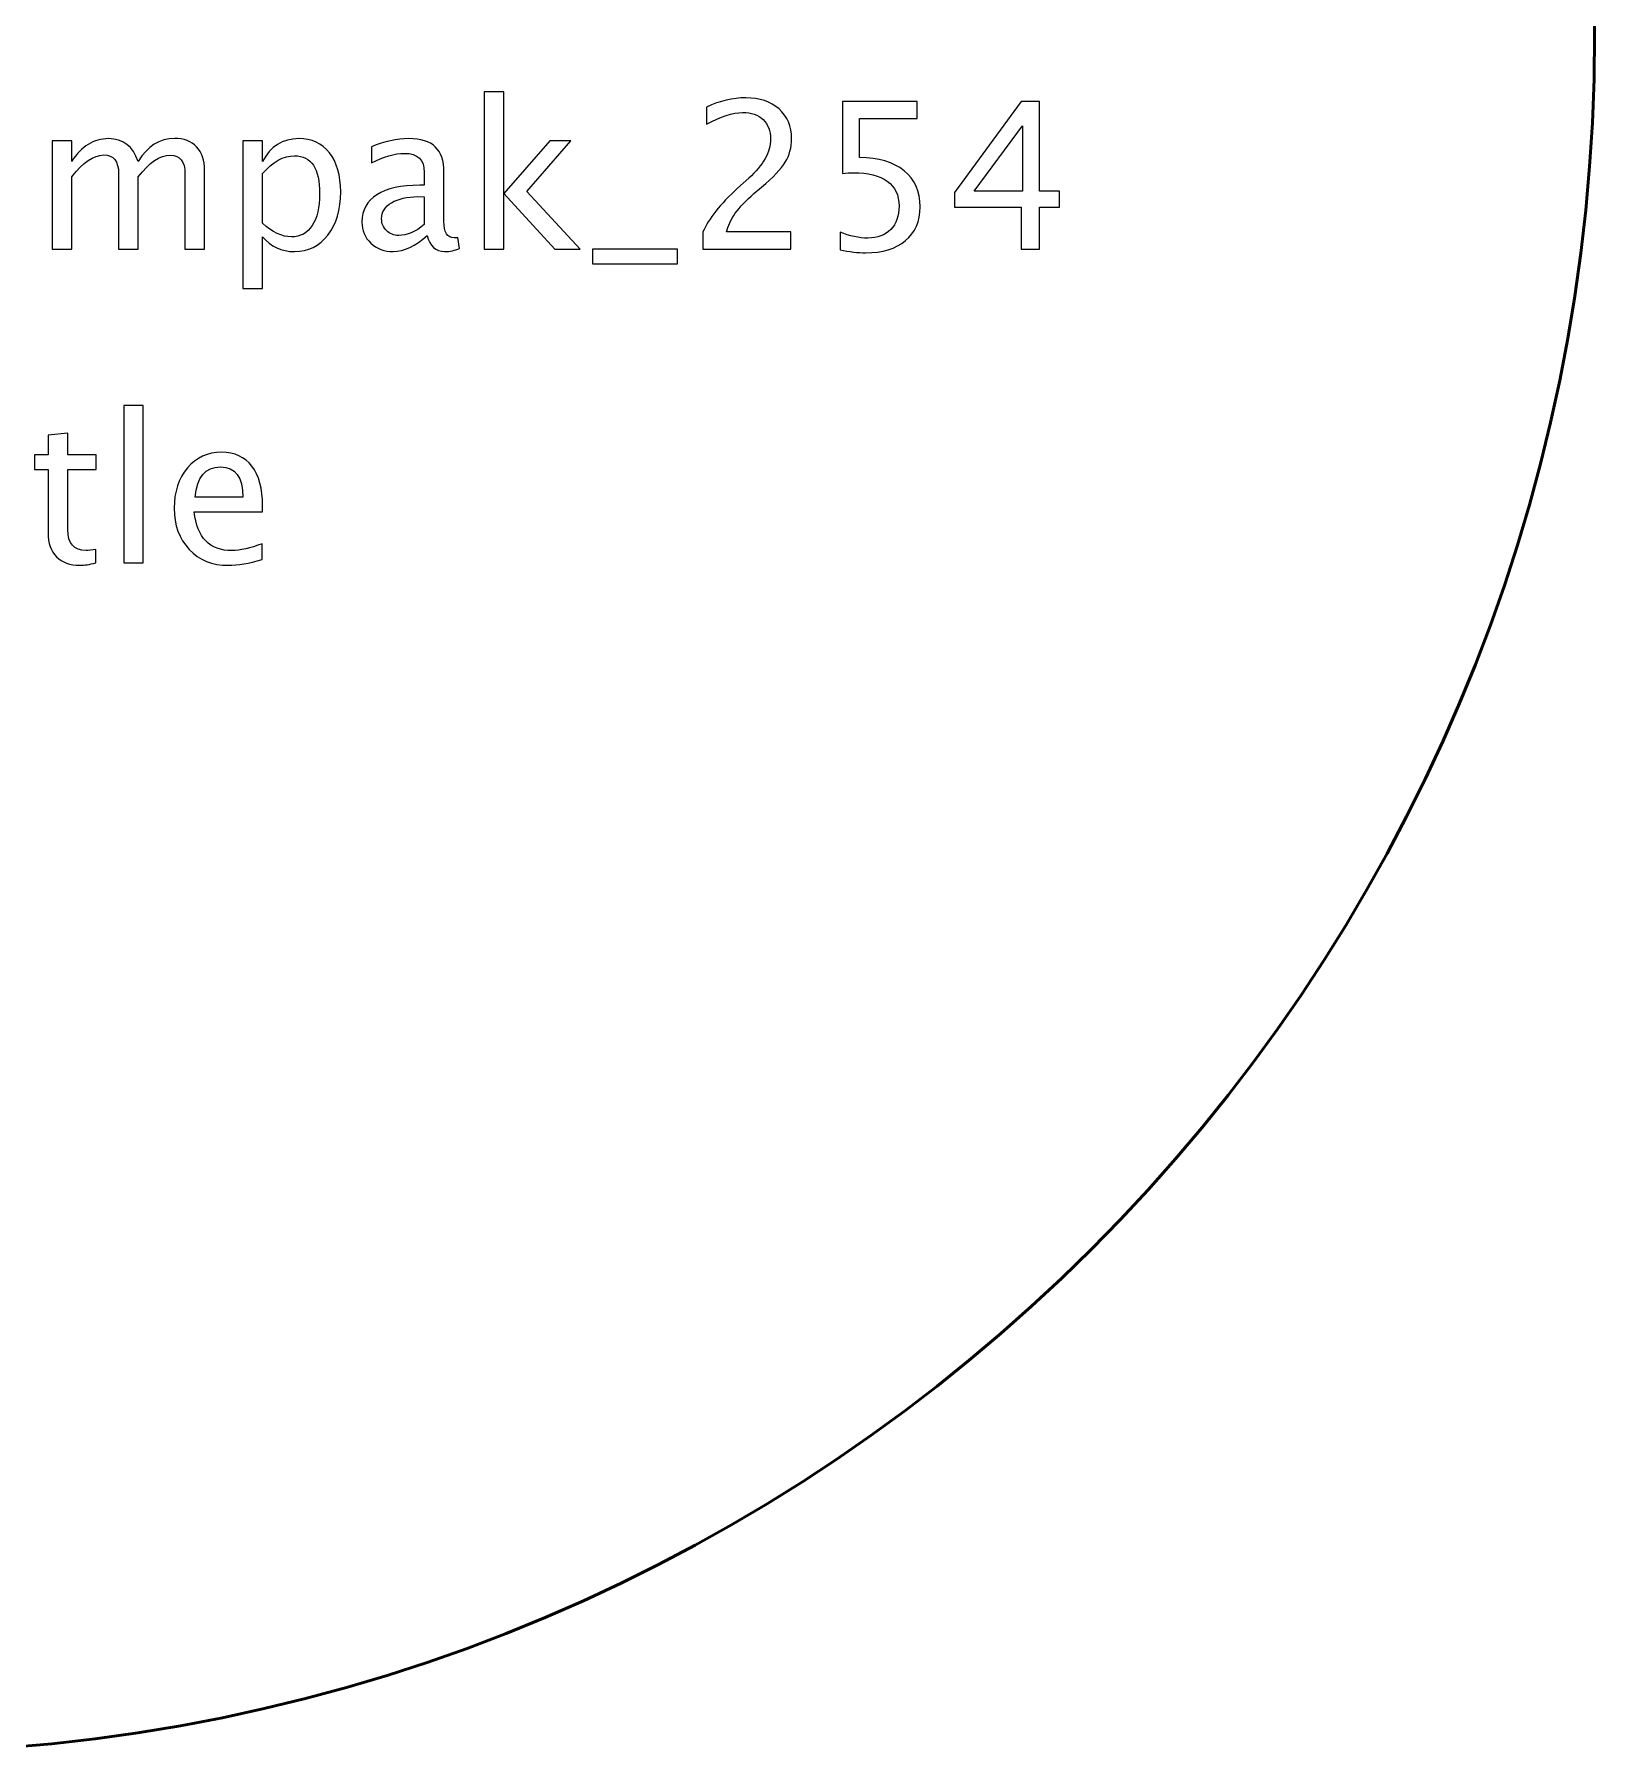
# Model space of a CAD drawing. Header units: centimetres. Extents: x -9.3 to 10.1, y -9.5 to 10.1.
# Drawn here: x -4.113 to 0.2, y 0.5 to 5.25 of the extents above; entities that cross this region are included whole.
import ezdxf

# ---------------------------------------------------------------- set-up
doc = ezdxf.new("R2010")
doc.units = ezdxf.units.CM
doc.header["$MEASUREMENT"] = 0
doc.layers.add('Layer 1', color=7, linetype='Continuous')

msp = doc.modelspace()

# ---------------------------------------------------------------- linework, layer by layer
at = {"layer": 'Layer 1', "lineweight": 53}
msp.add_ellipse((-4.55, 5.25), major_axis=(0, 4.75), ratio=1, dxfattribs=at)
at = {"layer": 'Layer 1', "color": 5, "lineweight": 9}
for points, knots in [([(-2.86947, 4.65631), (-2.86947, 4.65631), (-2.86947, 5.09149), (-2.86947, 5.09149), (-2.86947, 5.09149), (-2.86947, 5.09149), (-2.81529, 5.09149), (-2.81529, 5.09149), (-2.81529, 5.09149), (-2.81529, 5.09149), (-2.81529, 4.81031), (-2.81529, 4.81031), (-2.81529, 4.81031), (-2.81529, 4.81031), (-2.68829, 4.95546), (-2.68829, 4.95546), (-2.68829, 4.95546), (-2.68829, 4.95546), (-2.62977, 4.95546), (-2.62977, 4.95546), (-2.62977, 4.95546), (-2.62977, 4.95546), (-2.75113, 4.81586), (-2.75113, 4.81586), (-2.75113, 4.81586), (-2.75113, 4.81586), (-2.60438, 4.65631), (-2.60438, 4.65631), (-2.60438, 4.65631), (-2.60438, 4.65631), (-2.67418, 4.65631), (-2.67418, 4.65631), (-2.67418, 4.65631), (-2.67418, 4.65631), (-2.81529, 4.80974), (-2.81529, 4.80974), (-2.81529, 4.80974), (-2.81529, 4.80974), (-2.81529, 4.65631), (-2.81529, 4.65631), (-2.81529, 4.65631), (-2.81529, 4.65631), (-2.86947, 4.65631), (-2.86947, 4.65631)], [0, 0, 0, 0, 0.0833333, 0.0833333, 0.0833333, 0.0833333, 0.1666667, 0.1666667, 0.1666667, 0.1666667, 0.25, 0.25, 0.25, 0.25, 0.3333333, 0.3333333, 0.3333333, 0.3333333, 0.4166667, 0.4166667, 0.4166667, 0.4166667, 0.5, 0.5, 0.5, 0.5, 0.5833333, 0.5833333, 0.5833333, 0.5833333, 0.6666667, 0.6666667, 0.6666667, 0.6666667, 0.75, 0.75, 0.75, 0.75, 0.8333333, 0.8333333, 0.8333333, 0.8333333, 1, 1, 1, 1]), ([(-2.26467, 4.65631), (-2.26467, 4.65631), (-2.26467, 4.70372), (-2.26467, 4.70372), (-2.26467, 4.70372), (-2.24887, 4.74069), (-2.21698, 4.78105), (-2.1689, 4.82461), (-2.1689, 4.82461), (-2.1689, 4.82461), (-2.13786, 4.85245), (-2.13786, 4.85245), (-2.13786, 4.85245), (-2.09788, 4.88877), (-2.07784, 4.9247), (-2.07784, 4.96045), (-2.07784, 4.96045), (-2.07784, 4.98331), (-2.08471, 5.00118), (-2.09835, 5.01426), (-2.09835, 5.01426), (-2.11199, 5.02734), (-2.1309, 5.03392), (-2.15489, 5.03392), (-2.15489, 5.03392), (-2.18292, 5.03392), (-2.21613, 5.0232), (-2.25451, 5.00175), (-2.25451, 5.00175), (-2.25451, 5.00175), (-2.25451, 5.04916), (-2.25451, 5.04916), (-2.25451, 5.04916), (-2.21829, 5.06609), (-2.18226, 5.07456), (-2.14633, 5.07456), (-2.14633, 5.07456), (-2.10813, 5.07456), (-2.07747, 5.06431), (-2.05432, 5.0437), (-2.05432, 5.0437), (-2.03128, 5.0231), (-2.0197, 4.99582), (-2.0197, 4.96177), (-2.0197, 4.96177), (-2.0197, 4.93731), (-2.02554, 4.91558), (-2.0372, 4.89667), (-2.0372, 4.89667), (-2.04896, 4.87766), (-2.07069, 4.85471), (-2.10258, 4.82762), (-2.10258, 4.82762), (-2.10258, 4.82762), (-2.12356, 4.80974), (-2.12356, 4.80974), (-2.12356, 4.80974), (-2.16721, 4.77277), (-2.19242, 4.7374), (-2.1992, 4.70372), (-2.1992, 4.70372), (-2.1992, 4.70372), (-2.0214, 4.70372), (-2.0214, 4.70372), (-2.0214, 4.70372), (-2.0214, 4.70372), (-2.0214, 4.65631), (-2.0214, 4.65631), (-2.0214, 4.65631), (-2.0214, 4.65631), (-2.26467, 4.65631), (-2.26467, 4.65631)], [0, 0, 0, 0, 0.0526316, 0.0526316, 0.0526316, 0.0526316, 0.1052632, 0.1052632, 0.1052632, 0.1052632, 0.1578947, 0.1578947, 0.1578947, 0.1578947, 0.2105263, 0.2105263, 0.2105263, 0.2105263, 0.2631579, 0.2631579, 0.2631579, 0.2631579, 0.3157895, 0.3157895, 0.3157895, 0.3157895, 0.3684211, 0.3684211, 0.3684211, 0.3684211, 0.4210526, 0.4210526, 0.4210526, 0.4210526, 0.4736842, 0.4736842, 0.4736842, 0.4736842, 0.5263158, 0.5263158, 0.5263158, 0.5263158, 0.5789474, 0.5789474, 0.5789474, 0.5789474, 0.6315789, 0.6315789, 0.6315789, 0.6315789, 0.6842105, 0.6842105, 0.6842105, 0.6842105, 0.7368421, 0.7368421, 0.7368421, 0.7368421, 0.7894737, 0.7894737, 0.7894737, 0.7894737, 0.8421053, 0.8421053, 0.8421053, 0.8421053, 0.8947368, 0.8947368, 0.8947368, 0.8947368, 1, 1, 1, 1]), ([(-1.88575, 4.65462), (-1.88575, 4.65462), (-1.88575, 4.70316), (-1.88575, 4.70316), (-1.88575, 4.70316), (-1.85875, 4.69225), (-1.83316, 4.68679), (-1.8087, 4.68679), (-1.8087, 4.68679), (-1.78199, 4.68679), (-1.76091, 4.69469), (-1.74558, 4.7105), (-1.74558, 4.7105), (-1.73025, 4.7263), (-1.72263, 4.74803), (-1.72263, 4.77569), (-1.72263, 4.77569), (-1.72263, 4.80542), (-1.73344, 4.82818), (-1.75508, 4.84389), (-1.75508, 4.84389), (-1.77672, 4.8596), (-1.80804, 4.86741), (-1.84897, 4.86741), (-1.84897, 4.86741), (-1.85847, 4.86741), (-1.86853, 4.86675), (-1.87898, 4.86544), (-1.87898, 4.86544), (-1.87898, 4.86544), (-1.87898, 5.0644), (-1.87898, 5.0644), (-1.87898, 5.0644), (-1.87898, 5.0644), (-1.67239, 5.0644), (-1.67239, 5.0644), (-1.67239, 5.0644), (-1.67239, 5.0644), (-1.67239, 5.01699), (-1.67239, 5.01699), (-1.67239, 5.01699), (-1.67239, 5.01699), (-1.83156, 5.01699), (-1.83156, 5.01699), (-1.83156, 5.01699), (-1.83156, 5.01699), (-1.83156, 4.90918), (-1.83156, 4.90918), (-1.83156, 4.90918), (-1.77907, 4.90918), (-1.73815, 4.89714), (-1.7087, 4.87305), (-1.7087, 4.87305), (-1.67926, 4.84907), (-1.66449, 4.81576), (-1.66449, 4.77315), (-1.66449, 4.77315), (-1.66449, 4.73345), (-1.67785, 4.70241), (-1.70456, 4.67992), (-1.70456, 4.67992), (-1.73128, 4.65744), (-1.76816, 4.64615), (-1.81519, 4.64615), (-1.81519, 4.64615), (-1.83617, 4.64615), (-1.85969, 4.64897), (-1.88575, 4.65462)], [0, 0, 0, 0, 0.0555556, 0.0555556, 0.0555556, 0.0555556, 0.1111111, 0.1111111, 0.1111111, 0.1111111, 0.1666667, 0.1666667, 0.1666667, 0.1666667, 0.2222222, 0.2222222, 0.2222222, 0.2222222, 0.2777778, 0.2777778, 0.2777778, 0.2777778, 0.3333333, 0.3333333, 0.3333333, 0.3333333, 0.3888889, 0.3888889, 0.3888889, 0.3888889, 0.4444444, 0.4444444, 0.4444444, 0.4444444, 0.5, 0.5, 0.5, 0.5, 0.5555556, 0.5555556, 0.5555556, 0.5555556, 0.6111111, 0.6111111, 0.6111111, 0.6111111, 0.6666667, 0.6666667, 0.6666667, 0.6666667, 0.7222222, 0.7222222, 0.7222222, 0.7222222, 0.7777778, 0.7777778, 0.7777778, 0.7777778, 0.8333333, 0.8333333, 0.8333333, 0.8333333, 0.8888889, 0.8888889, 0.8888889, 0.8888889, 1, 1, 1, 1]), ([(-1.38491, 4.65631), (-1.38491, 4.65631), (-1.38491, 4.77202), (-1.38491, 4.77202), (-1.38491, 4.77202), (-1.38491, 4.77202), (-1.56891, 4.77202), (-1.56891, 4.77202), (-1.56891, 4.77202), (-1.56891, 4.77202), (-1.56891, 4.81322), (-1.56891, 4.81322), (-1.56891, 4.81322), (-1.56891, 4.81322), (-1.38491, 5.0644), (-1.38491, 5.0644), (-1.38491, 5.0644), (-1.38491, 5.0644), (-1.33411, 5.0644), (-1.33411, 5.0644), (-1.33411, 5.0644), (-1.33411, 5.0644), (-1.33411, 4.81661), (-1.33411, 4.81661), (-1.33411, 4.81661), (-1.33411, 4.81661), (-1.27936, 4.81661), (-1.27936, 4.81661), (-1.27936, 4.81661), (-1.27936, 4.81661), (-1.27936, 4.77202), (-1.27936, 4.77202), (-1.27936, 4.77202), (-1.27936, 4.77202), (-1.33411, 4.77202), (-1.33411, 4.77202), (-1.33411, 4.77202), (-1.33411, 4.77202), (-1.33411, 4.65631), (-1.33411, 4.65631), (-1.33411, 4.65631), (-1.33411, 4.65631), (-1.38491, 4.65631), (-1.38491, 4.65631)], [0, 0, 0, 0, 0.0833333, 0.0833333, 0.0833333, 0.0833333, 0.1666667, 0.1666667, 0.1666667, 0.1666667, 0.25, 0.25, 0.25, 0.25, 0.3333333, 0.3333333, 0.3333333, 0.3333333, 0.4166667, 0.4166667, 0.4166667, 0.4166667, 0.5, 0.5, 0.5, 0.5, 0.5833333, 0.5833333, 0.5833333, 0.5833333, 0.6666667, 0.6666667, 0.6666667, 0.6666667, 0.75, 0.75, 0.75, 0.75, 0.8333333, 0.8333333, 0.8333333, 0.8333333, 1, 1, 1, 1]), ([(-1.51539, 4.81661), (-1.51539, 4.81661), (-1.38152, 4.81661), (-1.38152, 4.81661), (-1.38152, 4.81661), (-1.38152, 4.81661), (-1.38152, 4.99742), (-1.38152, 4.99742), (-1.38152, 4.99742), (-1.38152, 4.99742), (-1.51539, 4.81661), (-1.51539, 4.81661)], [0, 0, 0, 0, 0.25, 0.25, 0.25, 0.25, 0.5, 0.5, 0.5, 0.5, 1, 1, 1, 1]), ([(-4.06335, 4.65631), (-4.06335, 4.65631), (-4.06335, 4.95546), (-4.06335, 4.95546), (-4.06335, 4.95546), (-4.06335, 4.95546), (-4.00917, 4.95546), (-4.00917, 4.95546), (-4.00917, 4.95546), (-4.00917, 4.95546), (-4.00917, 4.89893), (-4.00917, 4.89893), (-4.00917, 4.89893), (-3.98273, 4.94079), (-3.94887, 4.96167), (-3.90738, 4.96167), (-3.90738, 4.96167), (-3.8674, 4.96167), (-3.84021, 4.94079), (-3.82572, 4.89893), (-3.82572, 4.89893), (-3.80004, 4.94116), (-3.76655, 4.96224), (-3.72544, 4.96224), (-3.72544, 4.96224), (-3.6992, 4.96224), (-3.67878, 4.95452), (-3.6642, 4.939), (-3.6642, 4.939), (-3.64962, 4.92348), (-3.64228, 4.90175), (-3.64228, 4.87381), (-3.64228, 4.87381), (-3.64228, 4.87381), (-3.64228, 4.65631), (-3.64228, 4.65631), (-3.64228, 4.65631), (-3.64228, 4.65631), (-3.69647, 4.65631), (-3.69647, 4.65631), (-3.69647, 4.65631), (-3.69647, 4.65631), (-3.69647, 4.86487), (-3.69647, 4.86487), (-3.69647, 4.86487), (-3.69647, 4.89893), (-3.71001, 4.91595), (-3.73711, 4.91595), (-3.73711, 4.91595), (-3.76524, 4.91595), (-3.79477, 4.8961), (-3.82572, 4.85631), (-3.82572, 4.85631), (-3.82572, 4.85631), (-3.82572, 4.65631), (-3.82572, 4.65631), (-3.82572, 4.65631), (-3.82572, 4.65631), (-3.87991, 4.65631), (-3.87991, 4.65631), (-3.87991, 4.65631), (-3.87991, 4.65631), (-3.87991, 4.86506), (-3.87991, 4.86506), (-3.87991, 4.86506), (-3.87991, 4.8994), (-3.89365, 4.91652), (-3.92121, 4.91652), (-3.92121, 4.91652), (-3.94858, 4.91652), (-3.97794, 4.89657), (-4.00917, 4.85659), (-4.00917, 4.85659), (-4.00917, 4.85659), (-4.00917, 4.65631), (-4.00917, 4.65631), (-4.00917, 4.65631), (-4.00917, 4.65631), (-4.06335, 4.65631), (-4.06335, 4.65631)], [0, 0, 0, 0, 0.047619, 0.047619, 0.047619, 0.047619, 0.0952381, 0.0952381, 0.0952381, 0.0952381, 0.1428571, 0.1428571, 0.1428571, 0.1428571, 0.1904762, 0.1904762, 0.1904762, 0.1904762, 0.2380952, 0.2380952, 0.2380952, 0.2380952, 0.2857143, 0.2857143, 0.2857143, 0.2857143, 0.3333333, 0.3333333, 0.3333333, 0.3333333, 0.3809524, 0.3809524, 0.3809524, 0.3809524, 0.4285714, 0.4285714, 0.4285714, 0.4285714, 0.4761905, 0.4761905, 0.4761905, 0.4761905, 0.5238095, 0.5238095, 0.5238095, 0.5238095, 0.5714286, 0.5714286, 0.5714286, 0.5714286, 0.6190476, 0.6190476, 0.6190476, 0.6190476, 0.6666667, 0.6666667, 0.6666667, 0.6666667, 0.7142857, 0.7142857, 0.7142857, 0.7142857, 0.7619048, 0.7619048, 0.7619048, 0.7619048, 0.8095238, 0.8095238, 0.8095238, 0.8095238, 0.8571429, 0.8571429, 0.8571429, 0.8571429, 0.9047619, 0.9047619, 0.9047619, 0.9047619, 1, 1, 1, 1]), ([(-3.53635, 4.54737), (-3.53635, 4.54737), (-3.53635, 4.95546), (-3.53635, 4.95546), (-3.53635, 4.95546), (-3.53635, 4.95546), (-3.48217, 4.95546), (-3.48217, 4.95546), (-3.48217, 4.95546), (-3.48217, 4.95546), (-3.48217, 4.89893), (-3.48217, 4.89893), (-3.48217, 4.89893), (-3.45997, 4.94079), (-3.42657, 4.96167), (-3.38207, 4.96167), (-3.38207, 4.96167), (-3.34604, 4.96167), (-3.31773, 4.9486), (-3.29703, 4.92235), (-3.29703, 4.92235), (-3.27634, 4.8961), (-3.26599, 4.86026), (-3.26599, 4.81482), (-3.26599, 4.81482), (-3.26599, 4.76534), (-3.27775, 4.72536), (-3.30117, 4.69507), (-3.30117, 4.69507), (-3.32459, 4.66468), (-3.35545, 4.64954), (-3.39364, 4.64954), (-3.39364, 4.64954), (-3.42911, 4.64954), (-3.45865, 4.66308), (-3.48217, 4.69027), (-3.48217, 4.69027), (-3.48217, 4.69027), (-3.48217, 4.54737), (-3.48217, 4.54737), (-3.48217, 4.54737), (-3.48217, 4.54737), (-3.53635, 4.54737), (-3.53635, 4.54737)], [0, 0, 0, 0, 0.0833333, 0.0833333, 0.0833333, 0.0833333, 0.1666667, 0.1666667, 0.1666667, 0.1666667, 0.25, 0.25, 0.25, 0.25, 0.3333333, 0.3333333, 0.3333333, 0.3333333, 0.4166667, 0.4166667, 0.4166667, 0.4166667, 0.5, 0.5, 0.5, 0.5, 0.5833333, 0.5833333, 0.5833333, 0.5833333, 0.6666667, 0.6666667, 0.6666667, 0.6666667, 0.75, 0.75, 0.75, 0.75, 0.8333333, 0.8333333, 0.8333333, 0.8333333, 1, 1, 1, 1]), ([(-3.02695, 4.69441), (-3.0595, 4.66449), (-3.09082, 4.64954), (-3.12093, 4.64954), (-3.12093, 4.64954), (-3.14567, 4.64954), (-3.16627, 4.65725), (-3.18254, 4.67277), (-3.18254, 4.67277), (-3.19891, 4.68829), (-3.2071, 4.70786), (-3.2071, 4.73147), (-3.2071, 4.73147), (-3.2071, 4.76412), (-3.19336, 4.78924), (-3.16589, 4.80673), (-3.16589, 4.80673), (-3.13842, 4.82423), (-3.09901, 4.83298), (-3.04764, 4.83298), (-3.04764, 4.83298), (-3.04764, 4.83298), (-3.03494, 4.83298), (-3.03494, 4.83298), (-3.03494, 4.83298), (-3.03494, 4.83298), (-3.03494, 4.86901), (-3.03494, 4.86901), (-3.03494, 4.86901), (-3.03494, 4.90372), (-3.05301, 4.92103), (-3.08922, 4.92103), (-3.08922, 4.92103), (-3.11726, 4.92103), (-3.14793, 4.91219), (-3.18113, 4.8945), (-3.18113, 4.8945), (-3.18113, 4.8945), (-3.18113, 4.93909), (-3.18113, 4.93909), (-3.18113, 4.93909), (-3.14463, 4.95415), (-3.1102, 4.96167), (-3.07794, 4.96167), (-3.07794, 4.96167), (-3.04473, 4.96167), (-3.02017, 4.95415), (-3.00446, 4.939), (-3.00446, 4.939), (-2.98866, 4.92385), (-2.98076, 4.90052), (-2.98076, 4.86901), (-2.98076, 4.86901), (-2.98076, 4.86901), (-2.98076, 4.73383), (-2.98076, 4.73383), (-2.98076, 4.73383), (-2.98076, 4.70288), (-2.97126, 4.68735), (-2.95216, 4.68735), (-2.95216, 4.68735), (-2.94981, 4.68735), (-2.94633, 4.68773), (-2.94172, 4.68848), (-2.94172, 4.68848), (-2.94172, 4.68848), (-2.93786, 4.65838), (-2.93786, 4.65838), (-2.93786, 4.65838), (-2.95018, 4.65245), (-2.96373, 4.64954), (-2.97859, 4.64954), (-2.97859, 4.64954), (-3.0039, 4.64954), (-3.01999, 4.66449), (-3.02695, 4.69441)], [0, 0, 0, 0, 0.05, 0.05, 0.05, 0.05, 0.1, 0.1, 0.1, 0.1, 0.15, 0.15, 0.15, 0.15, 0.2, 0.2, 0.2, 0.2, 0.25, 0.25, 0.25, 0.25, 0.3, 0.3, 0.3, 0.3, 0.35, 0.35, 0.35, 0.35, 0.4, 0.4, 0.4, 0.4, 0.45, 0.45, 0.45, 0.45, 0.5, 0.5, 0.5, 0.5, 0.55, 0.55, 0.55, 0.55, 0.6, 0.6, 0.6, 0.6, 0.65, 0.65, 0.65, 0.65, 0.7, 0.7, 0.7, 0.7, 0.75, 0.75, 0.75, 0.75, 0.8, 0.8, 0.8, 0.8, 0.85, 0.85, 0.85, 0.85, 0.9, 0.9, 0.9, 0.9, 1, 1, 1, 1]), ([(-3.48217, 4.72762), (-3.45423, 4.70269), (-3.4276, 4.69018), (-3.4023, 4.69018), (-3.4023, 4.69018), (-3.37737, 4.69018), (-3.35808, 4.70062), (-3.34454, 4.72141), (-3.34454, 4.72141), (-3.3309, 4.7422), (-3.32412, 4.77146), (-3.32412, 4.80927), (-3.32412, 4.80927), (-3.32412, 4.87926), (-3.34727, 4.91426), (-3.39355, 4.91426), (-3.39355, 4.91426), (-3.42384, 4.91426), (-3.45338, 4.89789), (-3.48217, 4.86506), (-3.48217, 4.86506), (-3.48217, 4.86506), (-3.48217, 4.72762), (-3.48217, 4.72762)], [0, 0, 0, 0, 0.1428571, 0.1428571, 0.1428571, 0.1428571, 0.2857143, 0.2857143, 0.2857143, 0.2857143, 0.4285714, 0.4285714, 0.4285714, 0.4285714, 0.5714286, 0.5714286, 0.5714286, 0.5714286, 0.7142857, 0.7142857, 0.7142857, 0.7142857, 1, 1, 1, 1]), ([(-3.03494, 4.72395), (-3.03494, 4.72395), (-3.03494, 4.80081), (-3.03494, 4.80081), (-3.03494, 4.80081), (-3.03494, 4.80081), (-3.05235, 4.80137), (-3.05235, 4.80137), (-3.05235, 4.80137), (-3.08245, 4.80137), (-3.10672, 4.79582), (-3.12525, 4.78472), (-3.12525, 4.78472), (-3.14369, 4.77353), (-3.15291, 4.75876), (-3.15291, 4.74032), (-3.15291, 4.74032), (-3.15291, 4.72743), (-3.1483, 4.71652), (-3.13918, 4.70758), (-3.13918, 4.70758), (-3.12996, 4.69864), (-3.11876, 4.69413), (-3.1055, 4.69413), (-3.1055, 4.69413), (-3.08292, 4.69413), (-3.0594, 4.7041), (-3.03494, 4.72395)], [0, 0, 0, 0, 0.125, 0.125, 0.125, 0.125, 0.25, 0.25, 0.25, 0.25, 0.375, 0.375, 0.375, 0.375, 0.5, 0.5, 0.5, 0.5, 0.625, 0.625, 0.625, 0.625, 0.75, 0.75, 0.75, 0.75, 1, 1, 1, 1]), ([(-2.57003, 4.61567), (-2.57003, 4.61567), (-2.57003, 4.65631), (-2.57003, 4.65631), (-2.57003, 4.65631), (-2.57003, 4.65631), (-2.33523, 4.65631), (-2.33523, 4.65631), (-2.33523, 4.65631), (-2.33523, 4.65631), (-2.33523, 4.61567), (-2.33523, 4.61567), (-2.33523, 4.61567), (-2.33523, 4.61567), (-2.57003, 4.61567), (-2.57003, 4.61567)], [0, 0, 0, 0, 0.2, 0.2, 0.2, 0.2, 0.4, 0.4, 0.4, 0.4, 0.6, 0.6, 0.6, 0.6, 1, 1, 1, 1]), ([(-3.86575, 3.78896), (-3.86575, 3.78896), (-3.86575, 4.22414), (-3.86575, 4.22414), (-3.86575, 4.22414), (-3.86575, 4.22414), (-3.81157, 4.22414), (-3.81157, 4.22414), (-3.81157, 4.22414), (-3.81157, 4.22414), (-3.81157, 3.78896), (-3.81157, 3.78896), (-3.81157, 3.78896), (-3.81157, 3.78896), (-3.86575, 3.78896), (-3.86575, 3.78896)], [0, 0, 0, 0, 0.2, 0.2, 0.2, 0.2, 0.4, 0.4, 0.4, 0.4, 0.6, 0.6, 0.6, 0.6, 1, 1, 1, 1]), ([(-3.94308, 3.78905), (-3.95983, 3.78444), (-3.97441, 3.78219), (-3.98673, 3.78219), (-3.98673, 3.78219), (-4.01439, 3.78219), (-4.03593, 3.79009), (-4.05136, 3.80589), (-4.05136, 3.80589), (-4.06688, 3.8217), (-4.0746, 3.84362), (-4.0746, 3.87174), (-4.0746, 3.87174), (-4.0746, 3.87174), (-4.0746, 4.04747), (-4.0746, 4.04747), (-4.0746, 4.04747), (-4.0746, 4.04747), (-4.11204, 4.04747), (-4.11204, 4.04747), (-4.11204, 4.04747), (-4.11204, 4.04747), (-4.11204, 4.08811), (-4.11204, 4.08811), (-4.11204, 4.08811), (-4.11204, 4.08811), (-4.0746, 4.08811), (-4.0746, 4.08811), (-4.0746, 4.08811), (-4.0746, 4.08811), (-4.0746, 4.14221), (-4.0746, 4.14221), (-4.0746, 4.14221), (-4.0746, 4.14221), (-4.02041, 4.14738), (-4.02041, 4.14738), (-4.02041, 4.14738), (-4.02041, 4.14738), (-4.02041, 4.08811), (-4.02041, 4.08811), (-4.02041, 4.08811), (-4.02041, 4.08811), (-3.94195, 4.08811), (-3.94195, 4.08811), (-3.94195, 4.08811), (-3.94195, 4.08811), (-3.94195, 4.04747), (-3.94195, 4.04747), (-3.94195, 4.04747), (-3.94195, 4.04747), (-4.02041, 4.04747), (-4.02041, 4.04747), (-4.02041, 4.04747), (-4.02041, 4.04747), (-4.02041, 3.88153), (-4.02041, 3.88153), (-4.02041, 3.88153), (-4.02041, 3.84239), (-4.00338, 3.82283), (-3.96942, 3.82283), (-3.96942, 3.82283), (-3.96218, 3.82283), (-3.95343, 3.82405), (-3.94308, 3.8264), (-3.94308, 3.8264), (-3.94308, 3.8264), (-3.94308, 3.78905), (-3.94308, 3.78905)], [0, 0, 0, 0, 0.0555556, 0.0555556, 0.0555556, 0.0555556, 0.1111111, 0.1111111, 0.1111111, 0.1111111, 0.1666667, 0.1666667, 0.1666667, 0.1666667, 0.2222222, 0.2222222, 0.2222222, 0.2222222, 0.2777778, 0.2777778, 0.2777778, 0.2777778, 0.3333333, 0.3333333, 0.3333333, 0.3333333, 0.3888889, 0.3888889, 0.3888889, 0.3888889, 0.4444444, 0.4444444, 0.4444444, 0.4444444, 0.5, 0.5, 0.5, 0.5, 0.5555556, 0.5555556, 0.5555556, 0.5555556, 0.6111111, 0.6111111, 0.6111111, 0.6111111, 0.6666667, 0.6666667, 0.6666667, 0.6666667, 0.7222222, 0.7222222, 0.7222222, 0.7222222, 0.7777778, 0.7777778, 0.7777778, 0.7777778, 0.8333333, 0.8333333, 0.8333333, 0.8333333, 0.8888889, 0.8888889, 0.8888889, 0.8888889, 1, 1, 1, 1]), ([(-3.48307, 3.79856), (-3.51947, 3.78764), (-3.55061, 3.78219), (-3.57658, 3.78219), (-3.57658, 3.78219), (-3.62088, 3.78219), (-3.65691, 3.79686), (-3.68467, 3.82612), (-3.68467, 3.82612), (-3.71242, 3.85538), (-3.72634, 3.89329), (-3.72634, 3.93995), (-3.72634, 3.93995), (-3.72634, 3.9852), (-3.71411, 4.02236), (-3.68956, 4.05142), (-3.68956, 4.05142), (-3.665, 4.0804), (-3.63358, 4.09489), (-3.5953, 4.09489), (-3.5953, 4.09489), (-3.55908, 4.09489), (-3.53104, 4.082), (-3.51129, 4.05622), (-3.51129, 4.05622), (-3.49153, 4.03045), (-3.48166, 3.99395), (-3.48166, 3.94663), (-3.48166, 3.94663), (-3.48166, 3.94663), (-3.48194, 3.93007), (-3.48194, 3.93007), (-3.48194, 3.93007), (-3.48194, 3.93007), (-3.67103, 3.93007), (-3.67103, 3.93007), (-3.67103, 3.93007), (-3.66312, 3.85857), (-3.62822, 3.82283), (-3.56642, 3.82283), (-3.56642, 3.82283), (-3.54374, 3.82283), (-3.51599, 3.82922), (-3.48307, 3.84202), (-3.48307, 3.84202), (-3.48307, 3.84202), (-3.48307, 3.79856), (-3.48307, 3.79856)], [0, 0, 0, 0, 0.0769231, 0.0769231, 0.0769231, 0.0769231, 0.1538462, 0.1538462, 0.1538462, 0.1538462, 0.2307692, 0.2307692, 0.2307692, 0.2307692, 0.3076923, 0.3076923, 0.3076923, 0.3076923, 0.3846154, 0.3846154, 0.3846154, 0.3846154, 0.4615385, 0.4615385, 0.4615385, 0.4615385, 0.5384615, 0.5384615, 0.5384615, 0.5384615, 0.6153846, 0.6153846, 0.6153846, 0.6153846, 0.6923077, 0.6923077, 0.6923077, 0.6923077, 0.7692308, 0.7692308, 0.7692308, 0.7692308, 0.8461538, 0.8461538, 0.8461538, 0.8461538, 1, 1, 1, 1]), ([(-3.6682, 3.97071), (-3.6682, 3.97071), (-3.53612, 3.97071), (-3.53612, 3.97071), (-3.53612, 3.97071), (-3.53612, 4.0264), (-3.55691, 4.05425), (-3.5984, 4.05425), (-3.5984, 4.05425), (-3.64017, 4.05425), (-3.66341, 4.0264), (-3.6682, 3.97071)], [0, 0, 0, 0, 0.25, 0.25, 0.25, 0.25, 0.5, 0.5, 0.5, 0.5, 1, 1, 1, 1])]:
    msp.add_open_spline(points, degree=3, knots=knots, dxfattribs=at)

doc.saveas('drawing.dxf')
